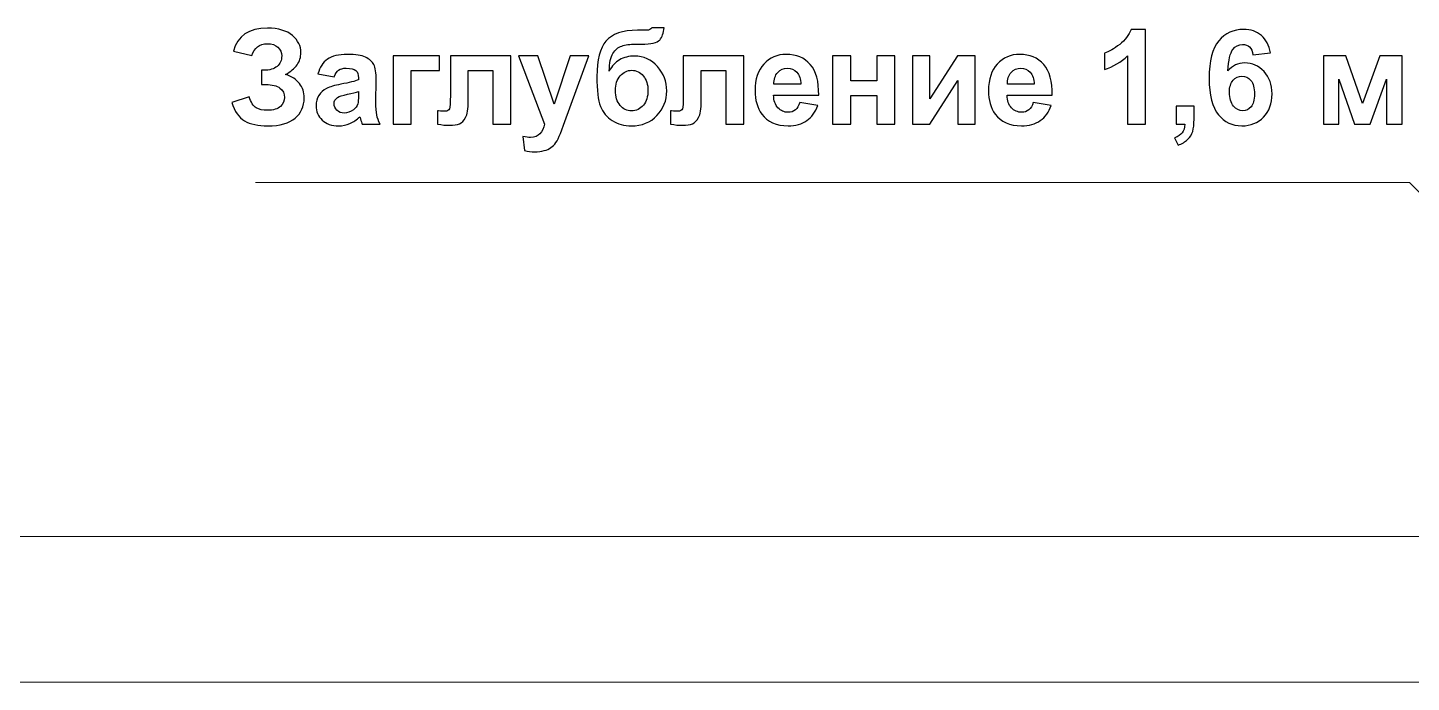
# Model space of a CAD drawing. Header units: centimetres. Extents: x -84 to 84, y -59 to 59.
# Drawn here: x -43.515 to -40.666, y 16.927 to 18.275 of the extents above; entities that cross this region are included whole.
import ezdxf

# ---------------------------------------------------------------- set-up
doc = ezdxf.new("R2010")
doc.units = ezdxf.units.CM
doc.header["$MEASUREMENT"] = 0
doc.layers.add('layer 1', color=7, linetype='Continuous')

msp = doc.modelspace()

# ---------------------------------------------------------------- linework, layer by layer
at = {"layer": 'layer 1', "color": 155}
for points, knots in [([(-43.05303, 18.21718), (-43.05303, 18.21718), (-43.09122, 18.22612), (-43.09122, 18.22612), (-43.09122, 18.22612), (-43.08301, 18.25772), (-43.05967, 18.27352), (-43.02121, 18.27352), (-43.02121, 18.27352), (-42.99846, 18.27352), (-42.98126, 18.2685), (-42.96966, 18.25848), (-42.96966, 18.25848), (-42.95806, 18.24846), (-42.95229, 18.23668), (-42.95229, 18.22314), (-42.95229, 18.22314), (-42.95229, 18.21389), (-42.95495, 18.20554), (-42.96023, 18.19804), (-42.96023, 18.19804), (-42.96551, 18.1906), (-42.97346, 18.18405), (-42.98402, 18.17836), (-42.98402, 18.17836), (-42.9712, 18.17394), (-42.96154, 18.16771), (-42.95513, 18.15963), (-42.95513, 18.15963), (-42.94872, 18.15151), (-42.94552, 18.14158), (-42.94552, 18.1297), (-42.94552, 18.1297), (-42.94552, 18.11264), (-42.95174, 18.09887), (-42.96425, 18.08836), (-42.96425, 18.08836), (-42.97671, 18.07784), (-42.99539, 18.07256), (-43.02026, 18.07256), (-43.02026, 18.07256), (-43.04053, 18.07256), (-43.05656, 18.07594), (-43.06829, 18.08272), (-43.06829, 18.08272), (-43.08003, 18.08949), (-43.08883, 18.10217), (-43.09474, 18.12077), (-43.09474, 18.12077), (-43.09474, 18.12077), (-43.05899, 18.13241), (-43.05899, 18.13241), (-43.05899, 18.13241), (-43.05529, 18.12072), (-43.05033, 18.11314), (-43.04419, 18.10971), (-43.04419, 18.10971), (-43.03805, 18.10623), (-43.03047, 18.10452), (-43.02144, 18.10452), (-43.02144, 18.10452), (-43.00907, 18.10452), (-43.00004, 18.10718), (-42.99435, 18.11255), (-42.99435, 18.11255), (-42.98871, 18.11792), (-42.98587, 18.12406), (-42.98587, 18.13101), (-42.98587, 18.13101), (-42.98587, 18.13896), (-42.98907, 18.14541), (-42.99548, 18.15029), (-42.99548, 18.15029), (-43.00185, 18.15516), (-43.01151, 18.1576), (-43.02437, 18.1576), (-43.02437, 18.1576), (-43.02437, 18.1576), (-43.03326, 18.1576), (-43.03326, 18.1576), (-43.03326, 18.1576), (-43.03326, 18.1576), (-43.03326, 18.18685), (-43.03326, 18.18685), (-43.03326, 18.18685), (-43.03326, 18.18685), (-43.0288, 18.18685), (-43.0288, 18.18685), (-43.0288, 18.18685), (-43.01683, 18.18685), (-43.00767, 18.18956), (-43.00135, 18.19493), (-43.00135, 18.19493), (-42.99499, 18.2003), (-42.99183, 18.20748), (-42.99183, 18.21637), (-42.99183, 18.21637), (-42.99183, 18.22346), (-42.9944, 18.22941), (-42.99955, 18.23429), (-42.99955, 18.23429), (-43.00469, 18.23912), (-43.01205, 18.24156), (-43.02162, 18.24156), (-43.02162, 18.24156), (-43.038, 18.24156), (-43.04848, 18.23343), (-43.05303, 18.21718)], [0, 0, 0, 0, 0.0357143, 0.0357143, 0.0357143, 0.0357143, 0.0714286, 0.0714286, 0.0714286, 0.0714286, 0.1071429, 0.1071429, 0.1071429, 0.1071429, 0.1428571, 0.1428571, 0.1428571, 0.1428571, 0.1785714, 0.1785714, 0.1785714, 0.1785714, 0.2142857, 0.2142857, 0.2142857, 0.2142857, 0.25, 0.25, 0.25, 0.25, 0.2857143, 0.2857143, 0.2857143, 0.2857143, 0.3214286, 0.3214286, 0.3214286, 0.3214286, 0.3571429, 0.3571429, 0.3571429, 0.3571429, 0.3928571, 0.3928571, 0.3928571, 0.3928571, 0.4285714, 0.4285714, 0.4285714, 0.4285714, 0.4642857, 0.4642857, 0.4642857, 0.4642857, 0.5, 0.5, 0.5, 0.5, 0.5357143, 0.5357143, 0.5357143, 0.5357143, 0.5714286, 0.5714286, 0.5714286, 0.5714286, 0.6071429, 0.6071429, 0.6071429, 0.6071429, 0.6428571, 0.6428571, 0.6428571, 0.6428571, 0.6785714, 0.6785714, 0.6785714, 0.6785714, 0.7142857, 0.7142857, 0.7142857, 0.7142857, 0.75, 0.75, 0.75, 0.75, 0.7857143, 0.7857143, 0.7857143, 0.7857143, 0.8214286, 0.8214286, 0.8214286, 0.8214286, 0.8571429, 0.8571429, 0.8571429, 0.8571429, 0.8928571, 0.8928571, 0.8928571, 0.8928571, 0.9285714, 0.9285714, 0.9285714, 0.9285714, 1, 1, 1, 1]), ([(-42.2298, 18.2746), (-42.2298, 18.2746), (-42.20461, 18.2746), (-42.20461, 18.2746), (-42.20461, 18.2746), (-42.20542, 18.26345), (-42.20836, 18.25501), (-42.21341, 18.24923), (-42.21341, 18.24923), (-42.21847, 18.2435), (-42.23102, 18.24061), (-42.25097, 18.24061), (-42.25097, 18.24061), (-42.25331, 18.24061), (-42.25571, 18.24065), (-42.2581, 18.24074), (-42.2581, 18.24074), (-42.2581, 18.24074), (-42.26288, 18.24074), (-42.26288, 18.24074), (-42.26288, 18.24074), (-42.27471, 18.24074), (-42.28432, 18.23944), (-42.29173, 18.23682), (-42.29173, 18.23682), (-42.29913, 18.23424), (-42.30522, 18.22919), (-42.30992, 18.2217), (-42.30992, 18.2217), (-42.31466, 18.21416), (-42.31709, 18.20206), (-42.31727, 18.18541), (-42.31727, 18.18541), (-42.31181, 18.1957), (-42.30473, 18.20337), (-42.29601, 18.20847), (-42.29601, 18.20847), (-42.28735, 18.21357), (-42.27697, 18.2161), (-42.265, 18.2161), (-42.265, 18.2161), (-42.24654, 18.2161), (-42.23092, 18.20892), (-42.21811, 18.19452), (-42.21811, 18.19452), (-42.20533, 18.18017), (-42.19892, 18.16351), (-42.19892, 18.1446), (-42.19892, 18.1446), (-42.19892, 18.12487), (-42.20565, 18.10795), (-42.2191, 18.09377), (-42.2191, 18.09377), (-42.2326, 18.07965), (-42.25015, 18.07256), (-42.27187, 18.07256), (-42.27187, 18.07256), (-42.28681, 18.07256), (-42.2999, 18.07613), (-42.31123, 18.0833), (-42.31123, 18.0833), (-42.32251, 18.09043), (-42.33059, 18.10023), (-42.33547, 18.11264), (-42.33547, 18.11264), (-42.3403, 18.12506), (-42.34273, 18.14559), (-42.34273, 18.1743), (-42.34273, 18.1743), (-42.34273, 18.20806), (-42.3365, 18.2323), (-42.32409, 18.24706), (-42.32409, 18.24706), (-42.31168, 18.26182), (-42.29001, 18.26918), (-42.25909, 18.26918), (-42.25909, 18.26918), (-42.25909, 18.26918), (-42.24027, 18.26918), (-42.24027, 18.26918), (-42.24027, 18.26918), (-42.23503, 18.26918), (-42.23156, 18.27099), (-42.2298, 18.2746)], [0, 0, 0, 0, 0.0454545, 0.0454545, 0.0454545, 0.0454545, 0.0909091, 0.0909091, 0.0909091, 0.0909091, 0.1363636, 0.1363636, 0.1363636, 0.1363636, 0.1818182, 0.1818182, 0.1818182, 0.1818182, 0.2272727, 0.2272727, 0.2272727, 0.2272727, 0.2727273, 0.2727273, 0.2727273, 0.2727273, 0.3181818, 0.3181818, 0.3181818, 0.3181818, 0.3636364, 0.3636364, 0.3636364, 0.3636364, 0.4090909, 0.4090909, 0.4090909, 0.4090909, 0.4545455, 0.4545455, 0.4545455, 0.4545455, 0.5, 0.5, 0.5, 0.5, 0.5454545, 0.5454545, 0.5454545, 0.5454545, 0.5909091, 0.5909091, 0.5909091, 0.5909091, 0.6363636, 0.6363636, 0.6363636, 0.6363636, 0.6818182, 0.6818182, 0.6818182, 0.6818182, 0.7272727, 0.7272727, 0.7272727, 0.7272727, 0.7727273, 0.7727273, 0.7727273, 0.7727273, 0.8181818, 0.8181818, 0.8181818, 0.8181818, 0.8636364, 0.8636364, 0.8636364, 0.8636364, 0.9090909, 0.9090909, 0.9090909, 0.9090909, 1, 1, 1, 1]), ([(-41.21287, 18.07608), (-41.21287, 18.07608), (-41.24998, 18.07608), (-41.24998, 18.07608), (-41.24998, 18.07608), (-41.24998, 18.07608), (-41.24998, 18.21646), (-41.24998, 18.21646), (-41.24998, 18.21646), (-41.26352, 18.20373), (-41.2795, 18.1943), (-41.29791, 18.1882), (-41.29791, 18.1882), (-41.29791, 18.1882), (-41.29791, 18.22206), (-41.29791, 18.22206), (-41.29791, 18.22206), (-41.28821, 18.22522), (-41.27769, 18.23122), (-41.26636, 18.24011), (-41.26636, 18.24011), (-41.25499, 18.24896), (-41.24722, 18.2593), (-41.24298, 18.27108), (-41.24298, 18.27108), (-41.24298, 18.27108), (-41.21287, 18.27108), (-41.21287, 18.27108), (-41.21287, 18.27108), (-41.21287, 18.27108), (-41.21287, 18.07608), (-41.21287, 18.07608)], [0, 0, 0, 0, 0.1111111, 0.1111111, 0.1111111, 0.1111111, 0.2222222, 0.2222222, 0.2222222, 0.2222222, 0.3333333, 0.3333333, 0.3333333, 0.3333333, 0.4444444, 0.4444444, 0.4444444, 0.4444444, 0.5555556, 0.5555556, 0.5555556, 0.5555556, 0.6666667, 0.6666667, 0.6666667, 0.6666667, 0.7777778, 0.7777778, 0.7777778, 0.7777778, 1, 1, 1, 1]), ([(-40.95612, 18.22251), (-40.95612, 18.22251), (-40.99214, 18.21854), (-40.99214, 18.21854), (-40.99214, 18.21854), (-40.993, 18.22594), (-40.9953, 18.2314), (-40.999, 18.23492), (-40.999, 18.23492), (-41.0027, 18.23844), (-41.00749, 18.2402), (-41.0134, 18.2402), (-41.0134, 18.2402), (-41.02125, 18.2402), (-41.02789, 18.23668), (-41.03331, 18.22964), (-41.03331, 18.22964), (-41.03872, 18.2226), (-41.04211, 18.20793), (-41.04351, 18.18563), (-41.04351, 18.18563), (-41.03425, 18.19655), (-41.02279, 18.20202), (-41.00902, 18.20202), (-41.00902, 18.20202), (-40.99354, 18.20202), (-40.98022, 18.1961), (-40.96916, 18.18428), (-40.96916, 18.18428), (-40.95811, 18.17241), (-40.9526, 18.15715), (-40.9526, 18.13842), (-40.9526, 18.13842), (-40.9526, 18.11856), (-40.95842, 18.10258), (-40.97007, 18.09057), (-40.97007, 18.09057), (-40.98171, 18.07856), (-40.99665, 18.07256), (-41.01489, 18.07256), (-41.01489, 18.07256), (-41.03443, 18.07256), (-41.05055, 18.08019), (-41.06314, 18.09544), (-41.06314, 18.09544), (-41.07574, 18.1107), (-41.08206, 18.13566), (-41.08206, 18.17042), (-41.08206, 18.17042), (-41.08206, 18.20603), (-41.07546, 18.23172), (-41.06233, 18.24747), (-41.06233, 18.24747), (-41.04919, 18.26322), (-41.03213, 18.27108), (-41.01114, 18.27108), (-41.01114, 18.27108), (-40.99643, 18.27108), (-40.98424, 18.26692), (-40.97458, 18.25862), (-40.97458, 18.25862), (-40.96492, 18.25036), (-40.95878, 18.23831), (-40.95612, 18.22251)], [0, 0, 0, 0, 0.0588235, 0.0588235, 0.0588235, 0.0588235, 0.1176471, 0.1176471, 0.1176471, 0.1176471, 0.1764706, 0.1764706, 0.1764706, 0.1764706, 0.2352941, 0.2352941, 0.2352941, 0.2352941, 0.2941176, 0.2941176, 0.2941176, 0.2941176, 0.3529412, 0.3529412, 0.3529412, 0.3529412, 0.4117647, 0.4117647, 0.4117647, 0.4117647, 0.4705882, 0.4705882, 0.4705882, 0.4705882, 0.5294118, 0.5294118, 0.5294118, 0.5294118, 0.5882353, 0.5882353, 0.5882353, 0.5882353, 0.6470588, 0.6470588, 0.6470588, 0.6470588, 0.7058824, 0.7058824, 0.7058824, 0.7058824, 0.7647059, 0.7647059, 0.7647059, 0.7647059, 0.8235294, 0.8235294, 0.8235294, 0.8235294, 0.8823529, 0.8823529, 0.8823529, 0.8823529, 1, 1, 1, 1]), ([(-42.88363, 18.17331), (-42.88363, 18.17331), (-42.91721, 18.17927), (-42.91721, 18.17927), (-42.91721, 18.17927), (-42.91342, 18.19299), (-42.90687, 18.20314), (-42.89762, 18.20973), (-42.89762, 18.20973), (-42.88837, 18.21632), (-42.8746, 18.21962), (-42.85636, 18.21962), (-42.85636, 18.21962), (-42.8398, 18.21962), (-42.82743, 18.21768), (-42.8193, 18.21375), (-42.8193, 18.21375), (-42.81122, 18.20982), (-42.80549, 18.20486), (-42.8022, 18.19881), (-42.8022, 18.19881), (-42.7989, 18.19276), (-42.79723, 18.1817), (-42.79723, 18.16554), (-42.79723, 18.16554), (-42.79723, 18.16554), (-42.79777, 18.12221), (-42.79777, 18.12221), (-42.79777, 18.12221), (-42.79777, 18.10989), (-42.79719, 18.10077), (-42.79601, 18.0949), (-42.79601, 18.0949), (-42.79484, 18.08903), (-42.79263, 18.08276), (-42.78938, 18.07608), (-42.78938, 18.07608), (-42.78938, 18.07608), (-42.82621, 18.07608), (-42.82621, 18.07608), (-42.82621, 18.07608), (-42.82716, 18.07852), (-42.82838, 18.08213), (-42.82978, 18.08691), (-42.82978, 18.08691), (-42.83036, 18.08912), (-42.83081, 18.09057), (-42.83108, 18.09125), (-42.83108, 18.09125), (-42.8374, 18.08502), (-42.84417, 18.08037), (-42.8514, 18.07725), (-42.8514, 18.07725), (-42.85862, 18.07414), (-42.86629, 18.07256), (-42.87446, 18.07256), (-42.87446, 18.07256), (-42.88886, 18.07256), (-42.90024, 18.07649), (-42.90854, 18.08434), (-42.90854, 18.08434), (-42.91685, 18.09215), (-42.921, 18.10208), (-42.921, 18.11409), (-42.921, 18.11409), (-42.921, 18.12199), (-42.9191, 18.12907), (-42.91531, 18.1353), (-42.91531, 18.1353), (-42.91152, 18.14149), (-42.90624, 18.14627), (-42.89938, 18.14957), (-42.89938, 18.14957), (-42.89256, 18.15286), (-42.88272, 18.15575), (-42.86986, 18.15823), (-42.86986, 18.15823), (-42.85253, 18.16148), (-42.84047, 18.16455), (-42.83379, 18.16735), (-42.83379, 18.16735), (-42.83379, 18.16735), (-42.83379, 18.1711), (-42.83379, 18.1711), (-42.83379, 18.1711), (-42.83379, 18.17832), (-42.83555, 18.18346), (-42.83907, 18.18658), (-42.83907, 18.18658), (-42.84264, 18.18965), (-42.84932, 18.19118), (-42.85912, 18.19118), (-42.85912, 18.19118), (-42.86575, 18.19118), (-42.8709, 18.18987), (-42.8746, 18.18721), (-42.8746, 18.18721), (-42.87834, 18.18459), (-42.88132, 18.17994), (-42.88363, 18.17331)], [0, 0, 0, 0, 0.0384615, 0.0384615, 0.0384615, 0.0384615, 0.0769231, 0.0769231, 0.0769231, 0.0769231, 0.1153846, 0.1153846, 0.1153846, 0.1153846, 0.1538462, 0.1538462, 0.1538462, 0.1538462, 0.1923077, 0.1923077, 0.1923077, 0.1923077, 0.2307692, 0.2307692, 0.2307692, 0.2307692, 0.2692308, 0.2692308, 0.2692308, 0.2692308, 0.3076923, 0.3076923, 0.3076923, 0.3076923, 0.3461538, 0.3461538, 0.3461538, 0.3461538, 0.3846154, 0.3846154, 0.3846154, 0.3846154, 0.4230769, 0.4230769, 0.4230769, 0.4230769, 0.4615385, 0.4615385, 0.4615385, 0.4615385, 0.5, 0.5, 0.5, 0.5, 0.5384615, 0.5384615, 0.5384615, 0.5384615, 0.5769231, 0.5769231, 0.5769231, 0.5769231, 0.6153846, 0.6153846, 0.6153846, 0.6153846, 0.6538462, 0.6538462, 0.6538462, 0.6538462, 0.6923077, 0.6923077, 0.6923077, 0.6923077, 0.7307692, 0.7307692, 0.7307692, 0.7307692, 0.7692308, 0.7692308, 0.7692308, 0.7692308, 0.8076923, 0.8076923, 0.8076923, 0.8076923, 0.8461538, 0.8461538, 0.8461538, 0.8461538, 0.8846154, 0.8846154, 0.8846154, 0.8846154, 0.9230769, 0.9230769, 0.9230769, 0.9230769, 1, 1, 1, 1]), ([(-42.76225, 18.21664), (-42.76225, 18.21664), (-42.66718, 18.21664), (-42.66718, 18.21664), (-42.66718, 18.21664), (-42.66718, 18.21664), (-42.66718, 18.18658), (-42.66718, 18.18658), (-42.66718, 18.18658), (-42.66718, 18.18658), (-42.72514, 18.18658), (-42.72514, 18.18658), (-42.72514, 18.18658), (-42.72514, 18.18658), (-42.72514, 18.07608), (-42.72514, 18.07608), (-42.72514, 18.07608), (-42.72514, 18.07608), (-42.76225, 18.07608), (-42.76225, 18.07608), (-42.76225, 18.07608), (-42.76225, 18.07608), (-42.76225, 18.21664), (-42.76225, 18.21664)], [0, 0, 0, 0, 0.1428571, 0.1428571, 0.1428571, 0.1428571, 0.2857143, 0.2857143, 0.2857143, 0.2857143, 0.4285714, 0.4285714, 0.4285714, 0.4285714, 0.5714286, 0.5714286, 0.5714286, 0.5714286, 0.7142857, 0.7142857, 0.7142857, 0.7142857, 1, 1, 1, 1]), ([(-42.64453, 18.21664), (-42.64453, 18.21664), (-42.52022, 18.21664), (-42.52022, 18.21664), (-42.52022, 18.21664), (-42.52022, 18.21664), (-42.52022, 18.07608), (-42.52022, 18.07608), (-42.52022, 18.07608), (-42.52022, 18.07608), (-42.55732, 18.07608), (-42.55732, 18.07608), (-42.55732, 18.07608), (-42.55732, 18.07608), (-42.55732, 18.18658), (-42.55732, 18.18658), (-42.55732, 18.18658), (-42.55732, 18.18658), (-42.6077, 18.18658), (-42.6077, 18.18658), (-42.6077, 18.18658), (-42.6077, 18.18658), (-42.6077, 18.12334), (-42.6077, 18.12334), (-42.6077, 18.12334), (-42.6077, 18.10727), (-42.60955, 18.09599), (-42.61325, 18.08949), (-42.61325, 18.08949), (-42.617, 18.08299), (-42.6211, 18.07874), (-42.62562, 18.07671), (-42.62562, 18.07671), (-42.63009, 18.07468), (-42.63735, 18.07364), (-42.64733, 18.07364), (-42.64733, 18.07364), (-42.65324, 18.07364), (-42.6611, 18.07446), (-42.6708, 18.07599), (-42.6708, 18.07599), (-42.6708, 18.07599), (-42.6708, 18.1033), (-42.6708, 18.1033), (-42.6708, 18.1033), (-42.66999, 18.1033), (-42.66791, 18.10321), (-42.66457, 18.10303), (-42.66457, 18.10303), (-42.66069, 18.10276), (-42.65766, 18.10262), (-42.65554, 18.10262), (-42.65554, 18.10262), (-42.65049, 18.10262), (-42.64742, 18.10429), (-42.64624, 18.10759), (-42.64624, 18.10759), (-42.64512, 18.11093), (-42.64453, 18.12014), (-42.64453, 18.13526), (-42.64453, 18.13526), (-42.64453, 18.13526), (-42.64453, 18.21664), (-42.64453, 18.21664)], [0, 0, 0, 0, 0.0588235, 0.0588235, 0.0588235, 0.0588235, 0.1176471, 0.1176471, 0.1176471, 0.1176471, 0.1764706, 0.1764706, 0.1764706, 0.1764706, 0.2352941, 0.2352941, 0.2352941, 0.2352941, 0.2941176, 0.2941176, 0.2941176, 0.2941176, 0.3529412, 0.3529412, 0.3529412, 0.3529412, 0.4117647, 0.4117647, 0.4117647, 0.4117647, 0.4705882, 0.4705882, 0.4705882, 0.4705882, 0.5294118, 0.5294118, 0.5294118, 0.5294118, 0.5882353, 0.5882353, 0.5882353, 0.5882353, 0.6470588, 0.6470588, 0.6470588, 0.6470588, 0.7058824, 0.7058824, 0.7058824, 0.7058824, 0.7647059, 0.7647059, 0.7647059, 0.7647059, 0.8235294, 0.8235294, 0.8235294, 0.8235294, 0.8823529, 0.8823529, 0.8823529, 0.8823529, 1, 1, 1, 1]), ([(-42.50393, 18.21664), (-42.50393, 18.21664), (-42.46438, 18.21664), (-42.46438, 18.21664), (-42.46438, 18.21664), (-42.46438, 18.21664), (-42.43067, 18.11693), (-42.43067, 18.11693), (-42.43067, 18.11693), (-42.43067, 18.11693), (-42.39776, 18.21664), (-42.39776, 18.21664), (-42.39776, 18.21664), (-42.39776, 18.21664), (-42.3593, 18.21664), (-42.3593, 18.21664), (-42.3593, 18.21664), (-42.3593, 18.21664), (-42.40886, 18.08136), (-42.40886, 18.08136), (-42.40886, 18.08136), (-42.40886, 18.08136), (-42.4178, 18.05694), (-42.4178, 18.05694), (-42.4178, 18.05694), (-42.4211, 18.04877), (-42.42421, 18.04254), (-42.42719, 18.03821), (-42.42719, 18.03821), (-42.43012, 18.03392), (-42.43355, 18.0304), (-42.43739, 18.02774), (-42.43739, 18.02774), (-42.44123, 18.02503), (-42.44597, 18.02295), (-42.45161, 18.02146), (-42.45161, 18.02146), (-42.45721, 18.01997), (-42.46357, 18.01921), (-42.47066, 18.01921), (-42.47066, 18.01921), (-42.47779, 18.01921), (-42.48483, 18.01997), (-42.49174, 18.02146), (-42.49174, 18.02146), (-42.49174, 18.02146), (-42.49499, 18.05044), (-42.49499, 18.05044), (-42.49499, 18.05044), (-42.48916, 18.04931), (-42.48388, 18.04873), (-42.47919, 18.04873), (-42.47919, 18.04873), (-42.47052, 18.04873), (-42.46411, 18.05125), (-42.45996, 18.05635), (-42.45996, 18.05635), (-42.45581, 18.06146), (-42.4526, 18.06796), (-42.45039, 18.07581), (-42.45039, 18.07581), (-42.45039, 18.07581), (-42.50393, 18.21664), (-42.50393, 18.21664)], [0, 0, 0, 0, 0.0588235, 0.0588235, 0.0588235, 0.0588235, 0.1176471, 0.1176471, 0.1176471, 0.1176471, 0.1764706, 0.1764706, 0.1764706, 0.1764706, 0.2352941, 0.2352941, 0.2352941, 0.2352941, 0.2941176, 0.2941176, 0.2941176, 0.2941176, 0.3529412, 0.3529412, 0.3529412, 0.3529412, 0.4117647, 0.4117647, 0.4117647, 0.4117647, 0.4705882, 0.4705882, 0.4705882, 0.4705882, 0.5294118, 0.5294118, 0.5294118, 0.5294118, 0.5882353, 0.5882353, 0.5882353, 0.5882353, 0.6470588, 0.6470588, 0.6470588, 0.6470588, 0.7058824, 0.7058824, 0.7058824, 0.7058824, 0.7647059, 0.7647059, 0.7647059, 0.7647059, 0.8235294, 0.8235294, 0.8235294, 0.8235294, 0.8823529, 0.8823529, 0.8823529, 0.8823529, 1, 1, 1, 1]), ([(-42.16485, 18.21664), (-42.16485, 18.21664), (-42.04054, 18.21664), (-42.04054, 18.21664), (-42.04054, 18.21664), (-42.04054, 18.21664), (-42.04054, 18.07608), (-42.04054, 18.07608), (-42.04054, 18.07608), (-42.04054, 18.07608), (-42.07764, 18.07608), (-42.07764, 18.07608), (-42.07764, 18.07608), (-42.07764, 18.07608), (-42.07764, 18.18658), (-42.07764, 18.18658), (-42.07764, 18.18658), (-42.07764, 18.18658), (-42.12802, 18.18658), (-42.12802, 18.18658), (-42.12802, 18.18658), (-42.12802, 18.18658), (-42.12802, 18.12334), (-42.12802, 18.12334), (-42.12802, 18.12334), (-42.12802, 18.10727), (-42.12987, 18.09599), (-42.13357, 18.08949), (-42.13357, 18.08949), (-42.13732, 18.08299), (-42.14142, 18.07874), (-42.14594, 18.07671), (-42.14594, 18.07671), (-42.15041, 18.07468), (-42.15767, 18.07364), (-42.16765, 18.07364), (-42.16765, 18.07364), (-42.17356, 18.07364), (-42.18142, 18.07446), (-42.19112, 18.07599), (-42.19112, 18.07599), (-42.19112, 18.07599), (-42.19112, 18.1033), (-42.19112, 18.1033), (-42.19112, 18.1033), (-42.19031, 18.1033), (-42.18823, 18.10321), (-42.18489, 18.10303), (-42.18489, 18.10303), (-42.18101, 18.10276), (-42.17798, 18.10262), (-42.17586, 18.10262), (-42.17586, 18.10262), (-42.17081, 18.10262), (-42.16774, 18.10429), (-42.16656, 18.10759), (-42.16656, 18.10759), (-42.16544, 18.11093), (-42.16485, 18.12014), (-42.16485, 18.13526), (-42.16485, 18.13526), (-42.16485, 18.13526), (-42.16485, 18.21664), (-42.16485, 18.21664)], [0, 0, 0, 0, 0.0588235, 0.0588235, 0.0588235, 0.0588235, 0.1176471, 0.1176471, 0.1176471, 0.1176471, 0.1764706, 0.1764706, 0.1764706, 0.1764706, 0.2352941, 0.2352941, 0.2352941, 0.2352941, 0.2941176, 0.2941176, 0.2941176, 0.2941176, 0.3529412, 0.3529412, 0.3529412, 0.3529412, 0.4117647, 0.4117647, 0.4117647, 0.4117647, 0.4705882, 0.4705882, 0.4705882, 0.4705882, 0.5294118, 0.5294118, 0.5294118, 0.5294118, 0.5882353, 0.5882353, 0.5882353, 0.5882353, 0.6470588, 0.6470588, 0.6470588, 0.6470588, 0.7058824, 0.7058824, 0.7058824, 0.7058824, 0.7647059, 0.7647059, 0.7647059, 0.7647059, 0.8235294, 0.8235294, 0.8235294, 0.8235294, 0.8823529, 0.8823529, 0.8823529, 0.8823529, 1, 1, 1, 1]), ([(-41.92512, 18.1205), (-41.92512, 18.1205), (-41.88802, 18.11427), (-41.88802, 18.11427), (-41.88802, 18.11427), (-41.89276, 18.10068), (-41.9003, 18.09034), (-41.91054, 18.08321), (-41.91054, 18.08321), (-41.92083, 18.07613), (-41.9337, 18.07256), (-41.94909, 18.07256), (-41.94909, 18.07256), (-41.97351, 18.07256), (-41.99161, 18.08055), (-42.0033, 18.09653), (-42.0033, 18.09653), (-42.01255, 18.10935), (-42.0172, 18.12551), (-42.0172, 18.14505), (-42.0172, 18.14505), (-42.0172, 18.16834), (-42.01111, 18.18662), (-41.99897, 18.1998), (-41.99897, 18.1998), (-41.98683, 18.21303), (-41.97143, 18.21962), (-41.95284, 18.21962), (-41.95284, 18.21962), (-41.93198, 18.21962), (-41.91551, 18.21271), (-41.90341, 18.1989), (-41.90341, 18.1989), (-41.89136, 18.18509), (-41.88558, 18.16392), (-41.88612, 18.13539), (-41.88612, 18.13539), (-41.88612, 18.13539), (-41.97902, 18.13539), (-41.97902, 18.13539), (-41.97902, 18.13539), (-41.97875, 18.12438), (-41.97577, 18.1158), (-41.97003, 18.10966), (-41.97003, 18.10966), (-41.96435, 18.10352), (-41.95721, 18.10045), (-41.94873, 18.10045), (-41.94873, 18.10045), (-41.94291, 18.10045), (-41.93803, 18.10203), (-41.9341, 18.10519), (-41.9341, 18.10519), (-41.93013, 18.10835), (-41.92715, 18.11345), (-41.92512, 18.1205)], [0, 0, 0, 0, 0.0666667, 0.0666667, 0.0666667, 0.0666667, 0.1333333, 0.1333333, 0.1333333, 0.1333333, 0.2, 0.2, 0.2, 0.2, 0.2666667, 0.2666667, 0.2666667, 0.2666667, 0.3333333, 0.3333333, 0.3333333, 0.3333333, 0.4, 0.4, 0.4, 0.4, 0.4666667, 0.4666667, 0.4666667, 0.4666667, 0.5333333, 0.5333333, 0.5333333, 0.5333333, 0.6, 0.6, 0.6, 0.6, 0.6666667, 0.6666667, 0.6666667, 0.6666667, 0.7333333, 0.7333333, 0.7333333, 0.7333333, 0.8, 0.8, 0.8, 0.8, 0.8666667, 0.8666667, 0.8666667, 0.8666667, 1, 1, 1, 1]), ([(-41.85737, 18.21664), (-41.85737, 18.21664), (-41.82026, 18.21664), (-41.82026, 18.21664), (-41.82026, 18.21664), (-41.82026, 18.21664), (-41.82026, 18.16518), (-41.82026, 18.16518), (-41.82026, 18.16518), (-41.82026, 18.16518), (-41.76664, 18.16518), (-41.76664, 18.16518), (-41.76664, 18.16518), (-41.76664, 18.16518), (-41.76664, 18.21664), (-41.76664, 18.21664), (-41.76664, 18.21664), (-41.76664, 18.21664), (-41.72953, 18.21664), (-41.72953, 18.21664), (-41.72953, 18.21664), (-41.72953, 18.21664), (-41.72953, 18.07608), (-41.72953, 18.07608), (-41.72953, 18.07608), (-41.72953, 18.07608), (-41.76664, 18.07608), (-41.76664, 18.07608), (-41.76664, 18.07608), (-41.76664, 18.07608), (-41.76664, 18.13512), (-41.76664, 18.13512), (-41.76664, 18.13512), (-41.76664, 18.13512), (-41.82026, 18.13512), (-41.82026, 18.13512), (-41.82026, 18.13512), (-41.82026, 18.13512), (-41.82026, 18.07608), (-41.82026, 18.07608), (-41.82026, 18.07608), (-41.82026, 18.07608), (-41.85737, 18.07608), (-41.85737, 18.07608), (-41.85737, 18.07608), (-41.85737, 18.07608), (-41.85737, 18.21664), (-41.85737, 18.21664)], [0, 0, 0, 0, 0.0769231, 0.0769231, 0.0769231, 0.0769231, 0.1538462, 0.1538462, 0.1538462, 0.1538462, 0.2307692, 0.2307692, 0.2307692, 0.2307692, 0.3076923, 0.3076923, 0.3076923, 0.3076923, 0.3846154, 0.3846154, 0.3846154, 0.3846154, 0.4615385, 0.4615385, 0.4615385, 0.4615385, 0.5384615, 0.5384615, 0.5384615, 0.5384615, 0.6153846, 0.6153846, 0.6153846, 0.6153846, 0.6923077, 0.6923077, 0.6923077, 0.6923077, 0.7692308, 0.7692308, 0.7692308, 0.7692308, 0.8461538, 0.8461538, 0.8461538, 0.8461538, 1, 1, 1, 1]), ([(-41.69324, 18.21664), (-41.69324, 18.21664), (-41.65749, 18.21664), (-41.65749, 18.21664), (-41.65749, 18.21664), (-41.65749, 18.21664), (-41.65749, 18.12831), (-41.65749, 18.12831), (-41.65749, 18.12831), (-41.65749, 18.12831), (-41.60035, 18.21664), (-41.60035, 18.21664), (-41.60035, 18.21664), (-41.60035, 18.21664), (-41.56379, 18.21664), (-41.56379, 18.21664), (-41.56379, 18.21664), (-41.56379, 18.21664), (-41.56379, 18.07608), (-41.56379, 18.07608), (-41.56379, 18.07608), (-41.56379, 18.07608), (-41.59954, 18.07608), (-41.59954, 18.07608), (-41.59954, 18.07608), (-41.59954, 18.07608), (-41.59954, 18.16568), (-41.59954, 18.16568), (-41.59954, 18.16568), (-41.59954, 18.16568), (-41.65749, 18.07608), (-41.65749, 18.07608), (-41.65749, 18.07608), (-41.65749, 18.07608), (-41.69324, 18.07608), (-41.69324, 18.07608), (-41.69324, 18.07608), (-41.69324, 18.07608), (-41.69324, 18.21664), (-41.69324, 18.21664)], [0, 0, 0, 0, 0.0909091, 0.0909091, 0.0909091, 0.0909091, 0.1818182, 0.1818182, 0.1818182, 0.1818182, 0.2727273, 0.2727273, 0.2727273, 0.2727273, 0.3636364, 0.3636364, 0.3636364, 0.3636364, 0.4545455, 0.4545455, 0.4545455, 0.4545455, 0.5454545, 0.5454545, 0.5454545, 0.5454545, 0.6363636, 0.6363636, 0.6363636, 0.6363636, 0.7272727, 0.7272727, 0.7272727, 0.7272727, 0.8181818, 0.8181818, 0.8181818, 0.8181818, 1, 1, 1, 1]), ([(-41.44444, 18.1205), (-41.44444, 18.1205), (-41.40734, 18.11427), (-41.40734, 18.11427), (-41.40734, 18.11427), (-41.41208, 18.10068), (-41.41962, 18.09034), (-41.42986, 18.08321), (-41.42986, 18.08321), (-41.44015, 18.07613), (-41.45302, 18.07256), (-41.46841, 18.07256), (-41.46841, 18.07256), (-41.49283, 18.07256), (-41.51093, 18.08055), (-41.52262, 18.09653), (-41.52262, 18.09653), (-41.53187, 18.10935), (-41.53652, 18.12551), (-41.53652, 18.14505), (-41.53652, 18.14505), (-41.53652, 18.16834), (-41.53043, 18.18662), (-41.51829, 18.1998), (-41.51829, 18.1998), (-41.50615, 18.21303), (-41.49075, 18.21962), (-41.47216, 18.21962), (-41.47216, 18.21962), (-41.4513, 18.21962), (-41.43483, 18.21271), (-41.42273, 18.1989), (-41.42273, 18.1989), (-41.41068, 18.18509), (-41.4049, 18.16392), (-41.40544, 18.13539), (-41.40544, 18.13539), (-41.40544, 18.13539), (-41.49834, 18.13539), (-41.49834, 18.13539), (-41.49834, 18.13539), (-41.49807, 18.12438), (-41.49509, 18.1158), (-41.48935, 18.10966), (-41.48935, 18.10966), (-41.48367, 18.10352), (-41.47653, 18.10045), (-41.46805, 18.10045), (-41.46805, 18.10045), (-41.46223, 18.10045), (-41.45735, 18.10203), (-41.45342, 18.10519), (-41.45342, 18.10519), (-41.44945, 18.10835), (-41.44647, 18.11345), (-41.44444, 18.1205)], [0, 0, 0, 0, 0.0666667, 0.0666667, 0.0666667, 0.0666667, 0.1333333, 0.1333333, 0.1333333, 0.1333333, 0.2, 0.2, 0.2, 0.2, 0.2666667, 0.2666667, 0.2666667, 0.2666667, 0.3333333, 0.3333333, 0.3333333, 0.3333333, 0.4, 0.4, 0.4, 0.4, 0.4666667, 0.4666667, 0.4666667, 0.4666667, 0.5333333, 0.5333333, 0.5333333, 0.5333333, 0.6, 0.6, 0.6, 0.6, 0.6666667, 0.6666667, 0.6666667, 0.6666667, 0.7333333, 0.7333333, 0.7333333, 0.7333333, 0.8, 0.8, 0.8, 0.8, 0.8666667, 0.8666667, 0.8666667, 0.8666667, 1, 1, 1, 1]), ([(-40.84697, 18.21664), (-40.84697, 18.21664), (-40.80065, 18.21664), (-40.80065, 18.21664), (-40.80065, 18.21664), (-40.80065, 18.21664), (-40.76612, 18.11869), (-40.76612, 18.11869), (-40.76612, 18.11869), (-40.76612, 18.11869), (-40.73101, 18.21664), (-40.73101, 18.21664), (-40.73101, 18.21664), (-40.73101, 18.21664), (-40.68501, 18.21664), (-40.68501, 18.21664), (-40.68501, 18.21664), (-40.68501, 18.21664), (-40.68501, 18.07608), (-40.68501, 18.07608), (-40.68501, 18.07608), (-40.68501, 18.07608), (-40.7167, 18.07608), (-40.7167, 18.07608), (-40.7167, 18.07608), (-40.7167, 18.07608), (-40.7167, 18.16861), (-40.7167, 18.16861), (-40.7167, 18.16861), (-40.7167, 18.16861), (-40.75073, 18.07608), (-40.75073, 18.07608), (-40.75073, 18.07608), (-40.75073, 18.07608), (-40.78264, 18.07608), (-40.78264, 18.07608), (-40.78264, 18.07608), (-40.78264, 18.07608), (-40.81528, 18.16861), (-40.81528, 18.16861), (-40.81528, 18.16861), (-40.81528, 18.16861), (-40.81528, 18.07608), (-40.81528, 18.07608), (-40.81528, 18.07608), (-40.81528, 18.07608), (-40.84697, 18.07608), (-40.84697, 18.07608), (-40.84697, 18.07608), (-40.84697, 18.07608), (-40.84697, 18.21664), (-40.84697, 18.21664)], [0, 0, 0, 0, 0.0714286, 0.0714286, 0.0714286, 0.0714286, 0.1428571, 0.1428571, 0.1428571, 0.1428571, 0.2142857, 0.2142857, 0.2142857, 0.2142857, 0.2857143, 0.2857143, 0.2857143, 0.2857143, 0.3571429, 0.3571429, 0.3571429, 0.3571429, 0.4285714, 0.4285714, 0.4285714, 0.4285714, 0.5, 0.5, 0.5, 0.5, 0.5714286, 0.5714286, 0.5714286, 0.5714286, 0.6428571, 0.6428571, 0.6428571, 0.6428571, 0.7142857, 0.7142857, 0.7142857, 0.7142857, 0.7857143, 0.7857143, 0.7857143, 0.7857143, 0.8571429, 0.8571429, 0.8571429, 0.8571429, 1, 1, 1, 1]), ([(-42.30455, 18.14523), (-42.30455, 18.13237), (-42.30134, 18.12217), (-42.29498, 18.11467), (-42.29498, 18.11467), (-42.28861, 18.10718), (-42.28085, 18.10343), (-42.27164, 18.10343), (-42.27164, 18.10343), (-42.26171, 18.10343), (-42.25354, 18.10732), (-42.24717, 18.11508), (-42.24717, 18.11508), (-42.24081, 18.12284), (-42.23765, 18.13282), (-42.23765, 18.1451), (-42.23765, 18.1451), (-42.23765, 18.1576), (-42.24086, 18.16767), (-42.24731, 18.17534), (-42.24731, 18.17534), (-42.25376, 18.18301), (-42.26175, 18.18685), (-42.27123, 18.18685), (-42.27123, 18.18685), (-42.28044, 18.18685), (-42.2883, 18.18306), (-42.2948, 18.17552), (-42.2948, 18.17552), (-42.3013, 18.16798), (-42.30455, 18.15787), (-42.30455, 18.14523)], [0, 0, 0, 0, 0.1111111, 0.1111111, 0.1111111, 0.1111111, 0.2222222, 0.2222222, 0.2222222, 0.2222222, 0.3333333, 0.3333333, 0.3333333, 0.3333333, 0.4444444, 0.4444444, 0.4444444, 0.4444444, 0.5555556, 0.5555556, 0.5555556, 0.5555556, 0.6666667, 0.6666667, 0.6666667, 0.6666667, 0.7777778, 0.7777778, 0.7777778, 0.7777778, 1, 1, 1, 1]), ([(-41.92295, 18.15814), (-41.92323, 18.16893), (-41.92598, 18.17714), (-41.93126, 18.18274), (-41.93126, 18.18274), (-41.93654, 18.18838), (-41.94295, 18.19118), (-41.95053, 18.19118), (-41.95053, 18.19118), (-41.95861, 18.19118), (-41.96529, 18.1882), (-41.97058, 18.18229), (-41.97058, 18.18229), (-41.97586, 18.17638), (-41.97843, 18.1683), (-41.97834, 18.15814), (-41.97834, 18.15814), (-41.97834, 18.15814), (-41.92295, 18.15814), (-41.92295, 18.15814)], [0, 0, 0, 0, 0.1666667, 0.1666667, 0.1666667, 0.1666667, 0.3333333, 0.3333333, 0.3333333, 0.3333333, 0.5, 0.5, 0.5, 0.5, 0.6666667, 0.6666667, 0.6666667, 0.6666667, 1, 1, 1, 1]), ([(-41.44227, 18.15814), (-41.44255, 18.16893), (-41.4453, 18.17714), (-41.45058, 18.18274), (-41.45058, 18.18274), (-41.45586, 18.18838), (-41.46227, 18.19118), (-41.46985, 18.19118), (-41.46985, 18.19118), (-41.47793, 18.19118), (-41.48461, 18.1882), (-41.4899, 18.18229), (-41.4899, 18.18229), (-41.49518, 18.17638), (-41.49775, 18.1683), (-41.49766, 18.15814), (-41.49766, 18.15814), (-41.49766, 18.15814), (-41.44227, 18.15814), (-41.44227, 18.15814)], [0, 0, 0, 0, 0.1666667, 0.1666667, 0.1666667, 0.1666667, 0.3333333, 0.3333333, 0.3333333, 0.3333333, 0.5, 0.5, 0.5, 0.5, 0.6666667, 0.6666667, 0.6666667, 0.6666667, 1, 1, 1, 1]), ([(-41.04035, 18.14135), (-41.04035, 18.12925), (-41.03755, 18.11991), (-41.032, 18.11332), (-41.032, 18.11332), (-41.02644, 18.10673), (-41.02013, 18.10343), (-41.01295, 18.10343), (-41.01295, 18.10343), (-41.00609, 18.10343), (-41.00035, 18.10614), (-40.99575, 18.11151), (-40.99575, 18.11151), (-40.99119, 18.11693), (-40.98889, 18.12578), (-40.98889, 18.13805), (-40.98889, 18.13805), (-40.98889, 18.15069), (-40.99137, 18.15995), (-40.99629, 18.16586), (-40.99629, 18.16586), (-41.00126, 18.17173), (-41.0074, 18.17466), (-41.0148, 18.17466), (-41.0148, 18.17466), (-41.02198, 18.17466), (-41.02798, 18.17186), (-41.03294, 18.16622), (-41.03294, 18.16622), (-41.03786, 18.16062), (-41.04035, 18.15232), (-41.04035, 18.14135)], [0, 0, 0, 0, 0.1111111, 0.1111111, 0.1111111, 0.1111111, 0.2222222, 0.2222222, 0.2222222, 0.2222222, 0.3333333, 0.3333333, 0.3333333, 0.3333333, 0.4444444, 0.4444444, 0.4444444, 0.4444444, 0.5555556, 0.5555556, 0.5555556, 0.5555556, 0.6666667, 0.6666667, 0.6666667, 0.6666667, 0.7777778, 0.7777778, 0.7777778, 0.7777778, 1, 1, 1, 1]), ([(-42.83379, 18.14325), (-42.83853, 18.14167), (-42.84607, 18.13977), (-42.85641, 18.13756), (-42.85641, 18.13756), (-42.8667, 18.13535), (-42.87347, 18.13318), (-42.87663, 18.1311), (-42.87663, 18.1311), (-42.88146, 18.12763), (-42.8839, 18.12329), (-42.8839, 18.11801), (-42.8839, 18.11801), (-42.8839, 18.11278), (-42.88196, 18.10831), (-42.87807, 18.10452), (-42.87807, 18.10452), (-42.87419, 18.10073), (-42.86927, 18.09883), (-42.86327, 18.09883), (-42.86327, 18.09883), (-42.85659, 18.09883), (-42.85018, 18.10104), (-42.84408, 18.10542), (-42.84408, 18.10542), (-42.83962, 18.10881), (-42.83664, 18.11287), (-42.83524, 18.11774), (-42.83524, 18.11774), (-42.83429, 18.1209), (-42.83379, 18.12695), (-42.83379, 18.13584), (-42.83379, 18.13584), (-42.83379, 18.13584), (-42.83379, 18.14325), (-42.83379, 18.14325)], [0, 0, 0, 0, 0.1, 0.1, 0.1, 0.1, 0.2, 0.2, 0.2, 0.2, 0.3, 0.3, 0.3, 0.3, 0.4, 0.4, 0.4, 0.4, 0.5, 0.5, 0.5, 0.5, 0.6, 0.6, 0.6, 0.6, 0.7, 0.7, 0.7, 0.7, 0.8, 0.8, 0.8, 0.8, 1, 1, 1, 1]), ([(-41.15026, 18.11318), (-41.15026, 18.11318), (-41.11316, 18.11318), (-41.11316, 18.11318), (-41.11316, 18.11318), (-41.11316, 18.11318), (-41.11316, 18.0866), (-41.11316, 18.0866), (-41.11316, 18.0866), (-41.11316, 18.07585), (-41.11406, 18.06732), (-41.11591, 18.06114), (-41.11591, 18.06114), (-41.11776, 18.05491), (-41.12128, 18.04931), (-41.12643, 18.04439), (-41.12643, 18.04439), (-41.13158, 18.03943), (-41.13812, 18.03559), (-41.14602, 18.03275), (-41.14602, 18.03275), (-41.14602, 18.03275), (-41.15324, 18.04818), (-41.15324, 18.04818), (-41.15324, 18.04818), (-41.14579, 18.05067), (-41.14051, 18.05405), (-41.13735, 18.05839), (-41.13735, 18.05839), (-41.13424, 18.06267), (-41.13257, 18.06859), (-41.13239, 18.07608), (-41.13239, 18.07608), (-41.13239, 18.07608), (-41.15026, 18.07608), (-41.15026, 18.07608), (-41.15026, 18.07608), (-41.15026, 18.07608), (-41.15026, 18.11318), (-41.15026, 18.11318)], [0, 0, 0, 0, 0.0909091, 0.0909091, 0.0909091, 0.0909091, 0.1818182, 0.1818182, 0.1818182, 0.1818182, 0.2727273, 0.2727273, 0.2727273, 0.2727273, 0.3636364, 0.3636364, 0.3636364, 0.3636364, 0.4545455, 0.4545455, 0.4545455, 0.4545455, 0.5454545, 0.5454545, 0.5454545, 0.5454545, 0.6363636, 0.6363636, 0.6363636, 0.6363636, 0.7272727, 0.7272727, 0.7272727, 0.7272727, 0.8181818, 0.8181818, 0.8181818, 0.8181818, 1, 1, 1, 1])]:
    msp.add_open_spline(points, degree=3, knots=knots, dxfattribs=at)
at = {"layer": 'layer 1', "color": 155, "lineweight": 20}
msp.add_open_spline([(-39.89704, 17.18303), (-39.89704, 17.18303), (-40.66963, 17.95561), (-40.66963, 17.95561), (-40.66963, 17.95561), (-40.66963, 17.95561), (-43.04559, 17.95561), (-43.04559, 17.95561)], degree=3, knots=[0, 0, 0, 0, 0.3333333, 0.3333333, 0.3333333, 0.3333333, 1, 1, 1, 1], dxfattribs=at)
at = {"layer": 'layer 1', "color": 254, "lineweight": 20}
msp.add_open_spline([(-57.22765, 17.22703), (-57.22765, 17.22703), (51.47238, 17.22703), (51.47238, 17.22703), (51.47238, 17.22703), (51.55488, 17.22703), (51.62236, 17.15954), (51.62236, 17.07704), (51.62236, 17.07704), (51.62236, 17.07704), (51.62236, 17.07702), (51.62236, 17.07702), (51.62236, 17.07702), (51.62236, 16.99452), (51.55488, 16.92703), (51.47238, 16.92703), (51.47238, 16.92703), (51.47238, 16.92703), (-57.22765, 16.92703), (-57.22765, 16.92703), (-57.22765, 16.92703), (-57.31015, 16.92703), (-57.37763, 16.99452), (-57.37763, 17.07702), (-57.37763, 17.07702), (-57.37763, 17.07702), (-57.37763, 17.07704), (-57.37763, 17.07704), (-57.37763, 17.07704), (-57.37763, 17.15954), (-57.31015, 17.22703), (-57.22765, 17.22703)], degree=3, knots=[0, 0, 0, 0, 0.1111111, 0.1111111, 0.1111111, 0.1111111, 0.2222222, 0.2222222, 0.2222222, 0.2222222, 0.3333333, 0.3333333, 0.3333333, 0.3333333, 0.4444444, 0.4444444, 0.4444444, 0.4444444, 0.5555556, 0.5555556, 0.5555556, 0.5555556, 0.6666667, 0.6666667, 0.6666667, 0.6666667, 0.7777778, 0.7777778, 0.7777778, 0.7777778, 1, 1, 1, 1], dxfattribs=at)

doc.saveas('drawing.dxf')
